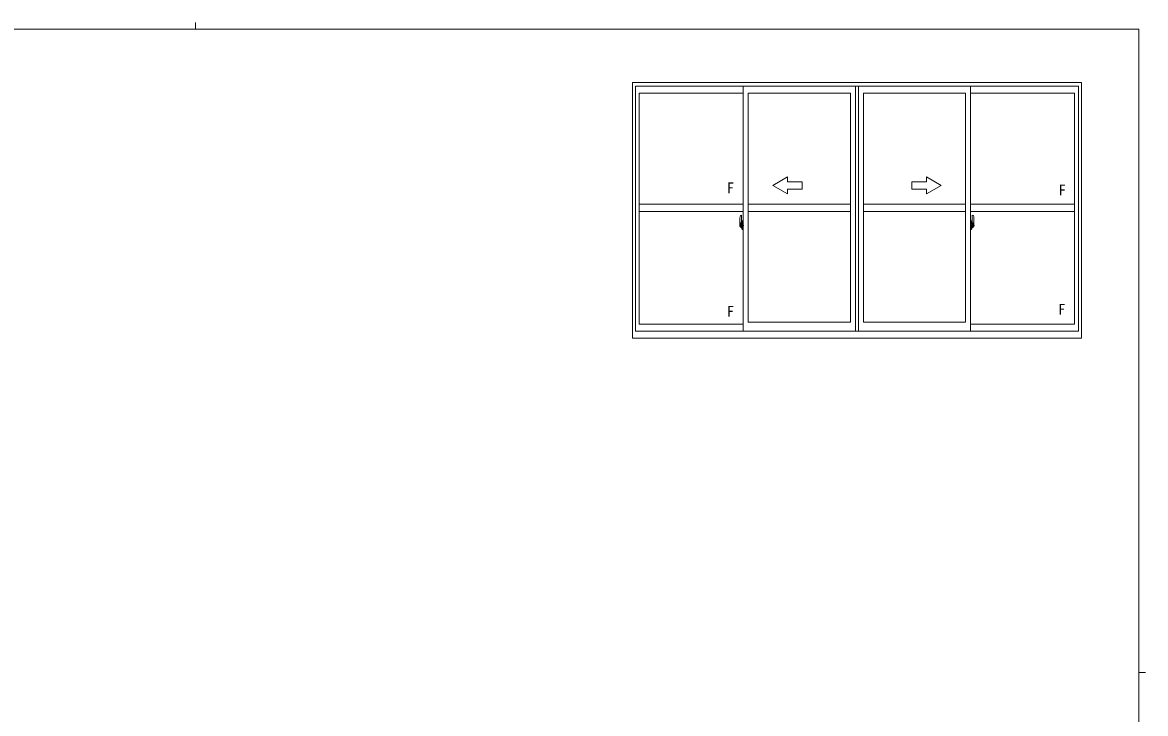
# Model space of a CAD drawing. Units: millimetres on the paper. Extents: x -420 to 373, y -297 to 267.
# Drawn here: x -103.3 to 355.1, y -14.9 to 267.2 of the extents above; entities that cross this region are included whole.
import ezdxf
from ezdxf.enums import TextEntityAlignment as Align

# ---------------------------------------------------------------- set-up
doc = ezdxf.new("R2010")
doc.units = ezdxf.units.MM
doc.linetypes.add('CHAIN2', pattern=[12, 9, -1, 1, -1])
doc.layers.add('0-1_YKK_ZWAK', color=7, linetype='Continuous', lineweight=9)
doc.layers.add('0-6_YKK_A1', color=4, linetype='Continuous', lineweight=9)
doc.styles.add('ＭＳ ゴシック', font='')
doc.styles.get('ＭＳ ゴシック').set_extended_font_data('MS Gothic')

msp = doc.modelspace()

# ---------------------------------------------------------------- linework, layer by layer
at = {"layer": '0-1_YKK_ZWAK'}
for p, q in [((-32.686, 267.2), (-32.686, 264.4)), ((352.3, 264.4), (-417.7, 264.4)), ((352.3, 264.4), (352.3, -260.6)), ((352.3, 1.9), (355.1, 1.9))]:
    msp.add_line(p, q, dxfattribs=at)
at = {"layer": '0-6_YKK_A1'}
for p, q in [((145.681, 242.63), (145.681, 138.38)), ((328.931, 242.63), (145.681, 242.63)), ((146.931, 241.13), (146.931, 141.13)), ((327.681, 241.13), (146.931, 241.13)), ((190.931, 141.13), (190.931, 241.13)), ((236.681, 141.13), (236.681, 241.13)), ((237.931, 141.13), (237.931, 241.13)), ((237.931, 141.13), (237.931, 241.13)), ((283.681, 141.13), (283.681, 241.13)), ((327.681, 241.13), (327.681, 141.13)), ((328.931, 242.63), (328.931, 138.38)), ((148.481, 238.28), (148.481, 144.08)), ((190.931, 238.28), (148.481, 238.28)), ((234.681, 238.28), (192.931, 238.28)), ((192.931, 144.83), (192.931, 238.28)), ((234.681, 144.83), (234.681, 238.28)), ((239.931, 238.28), (281.681, 238.28)), ((239.931, 144.83), (239.931, 238.28)), ((281.681, 144.83), (281.681, 238.28)), ((283.681, 238.28), (326.131, 238.28)), ((326.131, 238.28), (326.131, 144.08)), ((202.931, 200.698), (208.931, 204.163)), ((208.931, 202.198), (208.931, 204.163)), ((208.931, 202.198), (214.931, 202.198)), ((214.931, 202.198), (214.931, 199.198)), ((259.681, 202.198), (259.681, 199.198)), ((265.681, 202.198), (259.681, 202.198)), ((265.681, 202.198), (265.681, 204.163)), ((271.681, 200.698), (265.681, 204.163)), ((202.931, 200.698), (208.931, 197.234)), ((208.931, 197.234), (208.931, 199.198)), ((214.931, 199.198), (208.931, 199.198)), ((259.681, 199.198), (265.681, 199.198)), ((271.681, 200.698), (265.681, 197.234)), ((265.681, 197.234), (265.681, 199.198)), ((190.931, 193.055), (148.481, 193.055)), ((234.681, 193.055), (192.931, 193.055)), ((239.931, 193.055), (281.681, 193.055)), ((283.681, 193.055), (326.131, 193.055)), ((190.931, 190.055), (148.481, 190.055)), ((189.771, 188.468), (190.205, 188.483)), ((190.231, 188.458), (190.231, 185.199)), ((234.681, 190.055), (192.931, 190.055)), ((239.931, 190.055), (281.681, 190.055)), ((283.681, 190.055), (326.131, 190.055)), ((284.381, 188.458), (284.381, 185.199)), ((284.84, 188.468), (284.406, 188.483)), ((189.531, 186.214), (189.531, 183.996)), ((189.579, 183.946), (189.786, 183.939)), ((189.731, 184.291), (189.731, 185.351)), ((190.118, 185.351), (189.731, 185.351)), ((189.731, 184.252), (189.731, 184.288)), ((189.756, 184.299), (189.756, 185.278)), ((189.756, 185.278), (190.118, 185.278)), ((190.001, 184.111), (189.786, 184.111)), ((189.786, 184.111), (189.786, 183.939)), ((189.821, 184.042), (189.786, 184.042)), ((189.821, 184.084), (190.056, 184.084)), ((189.821, 183.994), (189.821, 184.084)), ((189.821, 183.848), (189.821, 183.864)), ((189.821, 183.848), (190.109, 183.848)), ((189.909, 183.576), (189.898, 183.592)), ((189.931, 183.545), (189.909, 183.576)), ((189.931, 183.595), (189.931, 183.545)), ((190.118, 183.545), (189.931, 183.545)), ((189.956, 183.62), (190.118, 183.62)), ((190.041, 184.118), (190.001, 184.118)), ((190.001, 184.118), (190.001, 184.084)), ((190.216, 184.902), (190.041, 184.902)), ((190.041, 184.902), (190.041, 184.084)), ((190.056, 184.57), (190.041, 184.57)), ((190.056, 184.456), (190.056, 184.654)), ((190.056, 184.382), (190.056, 184.456)), ((190.056, 184.456), (190.056, 184.456)), ((190.056, 184.336), (190.056, 184.382)), ((190.056, 184.382), (190.156, 184.382)), ((190.056, 184.088), (190.056, 184.142)), ((190.056, 184.142), (190.156, 184.142)), ((190.056, 184.084), (190.056, 184.088)), ((190.056, 184.088), (190.156, 184.088)), ((190.056, 184.084), (190.156, 184.084)), ((190.056, 183.864), (190.056, 183.864)), ((190.079, 183.853), (190.056, 183.864)), ((190.091, 183.85), (190.079, 183.853)), ((190.102, 183.849), (190.091, 183.85)), ((190.119, 183.849), (190.102, 183.849)), ((190.134, 183.853), (190.119, 183.849)), ((190.145, 183.861), (190.134, 183.853)), ((190.156, 184.042), (190.143, 184.042)), ((190.149, 183.867), (190.145, 183.861)), ((190.152, 183.873), (190.149, 183.867)), ((190.156, 185.241), (190.156, 184.902)), ((190.156, 185.074), (190.156, 185.124)), ((190.156, 184.902), (190.156, 184.679)), ((190.156, 184.902), (190.156, 184.679)), ((190.231, 184.783), (190.156, 184.783)), ((190.156, 184.679), (190.326, 184.679)), ((190.156, 184.481), (190.326, 184.481)), ((190.156, 184.382), (190.156, 184.456)), ((190.326, 184.456), (190.156, 184.456)), ((190.156, 184.456), (190.156, 183.658)), ((190.156, 184.336), (190.156, 184.382)), ((190.156, 184.142), (190.156, 184.336)), ((190.156, 184.313), (190.156, 184.042)), ((190.156, 184.088), (190.156, 184.142)), ((190.156, 184.084), (190.156, 184.088)), ((190.156, 183.941), (190.156, 183.889)), ((190.231, 185.199), (190.216, 185.199)), ((190.216, 185.199), (190.216, 184.902)), ((190.231, 185.238), (190.231, 184.679)), ((190.231, 184.679), (190.231, 185.032)), ((190.231, 184.741), (190.231, 184.976)), ((190.231, 184.456), (190.231, 183.658)), ((190.231, 183.935), (190.231, 184.456)), ((190.255, 185.057), (190.356, 185.059)), ((190.356, 183.909), (190.255, 183.91)), ((190.326, 184.679), (190.326, 184.481)), ((190.326, 184.481), (190.326, 184.456)), ((190.356, 186.164), (190.356, 185.259)), ((190.481, 185.259), (190.356, 185.259)), ((190.356, 184.891), (190.356, 185.204)), ((190.36, 184.864), (190.356, 184.891)), ((190.356, 184.085), (190.363, 184.113)), ((190.356, 184.076), (190.356, 184.085)), ((190.356, 183.763), (190.356, 184.076)), ((190.481, 183.709), (190.356, 183.709)), ((190.356, 182.804), (190.356, 183.709)), ((190.373, 184.837), (190.36, 184.864)), ((190.363, 184.113), (190.37, 184.126)), ((190.37, 184.126), (190.38, 184.138)), ((190.385, 184.825), (190.373, 184.837)), ((190.506, 185.234), (190.38, 185.229)), ((190.38, 184.138), (190.388, 184.144)), ((190.506, 183.734), (190.38, 183.738)), ((190.381, 185.234), (190.381, 185.259)), ((190.506, 185.234), (190.381, 185.234)), ((190.506, 183.734), (190.381, 183.734)), ((190.381, 183.734), (190.381, 183.709)), ((190.395, 184.82), (190.385, 184.825)), ((190.388, 184.144), (190.398, 184.149)), ((190.403, 184.818), (190.395, 184.82)), ((190.398, 184.149), (190.404, 184.149)), ((190.404, 184.818), (190.403, 184.818)), ((190.404, 184.818), (190.404, 184.149)), ((190.481, 186.214), (190.406, 186.214)), ((190.416, 184.817), (190.416, 183.8)), ((190.901, 184.858), (190.44, 184.842)), ((190.44, 183.776), (190.901, 183.76)), ((190.481, 186.214), (190.481, 185.259)), ((190.481, 186.189), (190.506, 186.189)), ((190.481, 183.884), (190.481, 183.826)), ((190.481, 182.754), (190.481, 183.709)), ((190.506, 186.219), (190.931, 186.234)), ((190.506, 186.219), (190.506, 185.234)), ((190.506, 186.189), (190.506, 185.234)), ((190.856, 183.909), (190.506, 183.909)), ((190.506, 183.801), (190.856, 183.801)), ((190.506, 182.779), (190.506, 183.734)), ((190.506, 183.734), (190.506, 182.749)), ((190.586, 184.974), (190.586, 184.904)), ((190.771, 184.999), (190.611, 184.999)), ((190.611, 184.879), (190.771, 184.879)), ((190.796, 184.974), (190.796, 184.904)), ((190.881, 183.884), (190.881, 183.826)), ((190.916, 184.843), (190.916, 184.837)), ((190.916, 184.843), (190.916, 183.774)), ((190.931, 184.621), (190.916, 184.621)), ((190.931, 184.296), (190.916, 184.296)), ((190.931, 186.234), (190.931, 182.734)), ((283.681, 186.234), (283.681, 182.734)), ((284.106, 186.219), (283.681, 186.234)), ((283.681, 184.621), (283.696, 184.621)), ((283.681, 184.296), (283.696, 184.296)), ((283.696, 184.843), (283.696, 184.837)), ((283.696, 184.843), (283.696, 183.774)), ((283.711, 184.858), (284.171, 184.842)), ((284.171, 183.776), (283.711, 183.76)), ((283.731, 183.884), (283.731, 183.826)), ((283.756, 183.909), (284.106, 183.909)), ((284.106, 183.801), (283.756, 183.801)), ((283.816, 184.974), (283.816, 184.904)), ((283.841, 184.999), (284.001, 184.999)), ((284.001, 184.879), (283.841, 184.879)), ((284.026, 184.974), (284.026, 184.904)), ((284.106, 186.219), (284.106, 185.234)), ((284.131, 186.189), (284.106, 186.189)), ((284.106, 186.189), (284.106, 185.234)), ((284.106, 185.234), (284.231, 185.234)), ((284.106, 185.234), (284.231, 185.229)), ((284.106, 183.734), (284.231, 183.738)), ((284.106, 183.734), (284.231, 183.734)), ((284.106, 182.779), (284.106, 183.734)), ((284.106, 183.734), (284.106, 182.749)), ((284.131, 186.214), (284.206, 186.214)), ((284.131, 186.214), (284.131, 185.259)), ((284.131, 185.259), (284.256, 185.259)), ((284.131, 183.884), (284.131, 183.826)), ((284.131, 183.709), (284.256, 183.709)), ((284.131, 182.754), (284.131, 183.709)), ((284.196, 184.817), (284.196, 183.8)), ((284.207, 184.818), (284.208, 184.818)), ((284.207, 184.818), (284.207, 184.149)), ((284.213, 184.149), (284.207, 184.149)), ((284.208, 184.818), (284.216, 184.82)), ((284.223, 184.144), (284.213, 184.149)), ((284.216, 184.82), (284.226, 184.825)), ((284.232, 184.138), (284.223, 184.144)), ((284.226, 184.825), (284.238, 184.837)), ((284.231, 185.234), (284.231, 185.259)), ((284.231, 183.734), (284.231, 183.709)), ((284.241, 184.126), (284.232, 184.138)), ((284.238, 184.837), (284.251, 184.864)), ((284.248, 184.113), (284.241, 184.126)), ((284.255, 184.085), (284.248, 184.113)), ((284.251, 184.864), (284.256, 184.891)), ((284.256, 184.076), (284.255, 184.085)), ((284.256, 186.164), (284.256, 185.259)), ((284.256, 184.891), (284.256, 185.204)), ((284.356, 185.057), (284.256, 185.059)), ((284.256, 183.763), (284.256, 184.076)), ((284.256, 183.909), (284.356, 183.91)), ((284.256, 182.804), (284.256, 183.709)), ((284.286, 184.679), (284.286, 184.481)), ((284.456, 184.679), (284.286, 184.679)), ((284.286, 184.481), (284.286, 184.456)), ((284.456, 184.481), (284.286, 184.481)), ((284.286, 184.456), (284.456, 184.456)), ((284.381, 185.238), (284.381, 184.679)), ((284.381, 185.199), (284.396, 185.199)), ((284.381, 184.679), (284.381, 185.032)), ((284.381, 184.741), (284.381, 184.976)), ((284.381, 184.783), (284.456, 184.783)), ((284.381, 184.456), (284.381, 183.658)), ((284.381, 183.935), (284.381, 184.456)), ((284.396, 185.199), (284.396, 184.902)), ((284.396, 184.902), (284.571, 184.902)), ((284.456, 185.241), (284.456, 184.902)), ((284.456, 185.074), (284.456, 185.124)), ((284.456, 184.902), (284.456, 184.679)), ((284.456, 184.902), (284.456, 184.679)), ((284.456, 184.382), (284.456, 184.456)), ((284.456, 184.456), (284.456, 183.658)), ((284.456, 184.336), (284.456, 184.382)), ((284.556, 184.382), (284.456, 184.382)), ((284.456, 184.142), (284.456, 184.336)), ((284.456, 184.313), (284.456, 184.042)), ((284.456, 184.088), (284.456, 184.142)), ((284.556, 184.142), (284.456, 184.142)), ((284.456, 184.084), (284.456, 184.088)), ((284.556, 184.088), (284.456, 184.088)), ((284.556, 184.084), (284.456, 184.084)), ((284.456, 184.042), (284.468, 184.042)), ((284.456, 183.941), (284.456, 183.889)), ((284.459, 183.873), (284.462, 183.867)), ((284.462, 183.867), (284.466, 183.861)), ((284.466, 183.861), (284.477, 183.853)), ((284.477, 183.853), (284.492, 183.849)), ((284.492, 183.849), (284.51, 183.849)), ((284.493, 185.351), (284.881, 185.351)), ((284.856, 185.278), (284.493, 185.278)), ((284.656, 183.62), (284.493, 183.62)), ((284.493, 183.545), (284.681, 183.545)), ((284.791, 183.848), (284.502, 183.848)), ((284.51, 183.849), (284.521, 183.85)), ((284.521, 183.85), (284.532, 183.853)), ((284.532, 183.853), (284.555, 183.864)), ((284.555, 183.864), (284.556, 183.864)), ((284.556, 184.456), (284.556, 184.654)), ((284.556, 184.57), (284.571, 184.57)), ((284.556, 184.382), (284.556, 184.456)), ((284.556, 184.456), (284.556, 184.456)), ((284.556, 184.336), (284.556, 184.382)), ((284.556, 184.088), (284.556, 184.142)), ((284.556, 184.084), (284.556, 184.088)), ((284.791, 184.084), (284.556, 184.084)), ((284.571, 184.902), (284.571, 184.084)), ((284.571, 184.118), (284.611, 184.118)), ((284.611, 184.118), (284.611, 184.084)), ((284.611, 184.111), (284.826, 184.111)), ((284.681, 183.595), (284.681, 183.545)), ((284.681, 183.545), (284.702, 183.576)), ((284.702, 183.576), (284.713, 183.592)), ((284.791, 183.994), (284.791, 184.084)), ((284.791, 184.042), (284.826, 184.042)), ((284.791, 183.848), (284.791, 183.864)), ((284.826, 184.111), (284.826, 183.939)), ((285.032, 183.946), (284.826, 183.939)), ((284.856, 184.299), (284.856, 185.278)), ((284.88, 184.252), (284.881, 184.288)), ((284.881, 184.291), (284.881, 185.351)), ((285.081, 186.214), (285.081, 183.996)), ((190.481, 182.754), (190.406, 182.754)), ((190.481, 182.779), (190.506, 182.779)), ((190.506, 182.749), (190.931, 182.734)), ((284.106, 182.749), (283.681, 182.734)), ((284.131, 182.779), (284.106, 182.779)), ((284.131, 182.754), (284.206, 182.754)), ((148.481, 144.08), (190.931, 144.08)), ((192.931, 144.83), (234.681, 144.83)), ((283.681, 144.08), (326.131, 144.08)), ((145.681, 138.38), (328.931, 138.38)), ((146.931, 141.13), (327.681, 141.13))]:
    msp.add_line(p, q, dxfattribs=at)
at = {"layer": '0-6_YKK_A1', "linetype": 'CHAIN2'}
for p, q in [((191.095, 184.309), (189.341, 184.309)), ((283.516, 184.309), (285.27, 184.309))]:
    msp.add_line(p, q, dxfattribs=at)
at = {"layer": '0-6_YKK_A1'}
for points in [[(281.681, 144.83), (239.931, 144.83), (239.931, 238.28)], [(189.732, 184.241), (189.731, 184.288), (189.731, 184.291)], [(189.821, 183.864), (189.821, 183.994), (190.056, 183.994)], [(190.156, 184.679), (190.106, 184.676), (190.069, 184.667), (190.056, 184.654)], [(190.156, 184.481), (190.106, 184.478), (190.069, 184.469), (190.056, 184.456)], [(190.056, 184.456), (190.156, 184.456), (190.156, 184.456)], [(190.056, 184.142), (190.056, 184.336), (190.156, 184.336)], [(190.152, 183.873), (190.155, 183.881), (190.156, 183.889)], [(190.156, 184.084), (190.156, 183.953), (190.156, 183.941)], [(190.417, 184.826), (190.416, 184.822), (190.416, 184.817)], [(190.416, 183.8), (190.416, 183.796), (190.417, 183.792)], [(190.916, 184.843), (190.913, 184.851), (190.908, 184.856), (190.9, 184.858)], [(190.9, 183.76), (190.908, 183.761), (190.913, 183.767), (190.916, 183.774)], [(283.696, 184.843), (283.698, 184.851), (283.703, 184.856), (283.711, 184.858)], [(283.711, 183.76), (283.703, 183.761), (283.698, 183.767), (283.696, 183.774)], [(284.194, 184.826), (284.195, 184.822), (284.196, 184.817)], [(284.196, 183.8), (284.195, 183.796), (284.194, 183.792)], [(284.456, 184.679), (284.506, 184.676), (284.542, 184.667), (284.556, 184.654)], [(284.456, 184.481), (284.506, 184.478), (284.542, 184.469), (284.556, 184.456)], [(284.556, 184.456), (284.456, 184.456), (284.456, 184.456)], [(284.556, 184.142), (284.556, 184.336), (284.456, 184.336)], [(284.456, 184.084), (284.456, 183.953), (284.456, 183.941)], [(284.459, 183.873), (284.456, 183.881), (284.456, 183.889)], [(284.791, 183.864), (284.791, 183.994), (284.556, 183.994)], [(284.88, 184.241), (284.881, 184.288), (284.881, 184.291)]]:
    msp.add_lwpolyline(points, dxfattribs=at)
for centre, radius, start, end in [((202.781, 186.172), 13.25, 170.20653, 179.82143), ((189.773, 188.418), 0.05, 91.99998, 170.20653), ((190.206, 188.458), 0.025, 0, 91.99998), ((284.406, 188.458), 0.025, 88, 180), ((284.838, 188.418), 0.05, 9.79346, 88), ((271.831, 186.172), 13.25, 0.17856, 9.79346), ((189.581, 183.996), 0.05, 180, 268), ((189.756, 185.303), 0.025, 180, 270), ((191.207, 184.289), 1.476, 179.91893, 190.81317), ((191.038, 184.231), 1.307, 179.53619, 192.85144), ((191.227, 184.258), 1.472, 178.42075, 189.33089), ((190.679, 184.152), 0.933, 188.62914, 193.15749), ((191.038, 184.231), 1.307, 192.85144, 209.23122), ((190.679, 184.152), 0.933, 193.15749, 216.6329), ((190.641, 184.172), 0.88, 189.98209, 192.05296), ((190.641, 184.172), 0.88, 192.05296, 218.82617), ((189.956, 183.595), 0.025, 90, 180), ((190.061, 184.089), 0.095, 266.91231, 356.74059), ((190.118, 185.238), 0.113, 0, 90), ((190.118, 185.241), 0.0375, 0, 90), ((190.118, 183.658), 0.113, 270, 0), ((190.118, 183.658), 0.0375, 270, 0), ((190.256, 185.032), 0.025, 91, 180), ((190.256, 183.935), 0.025, 180, 269.00002), ((190.406, 186.164), 0.05, 90, 180), ((190.381, 185.204), 0.025, 91.99998, 180), ((190.381, 183.763), 0.025, 180, 268), ((190.441, 184.816), 0.0254, 88.99205, 157.90245), ((190.441, 183.801), 0.0256, 202.43822, 270.66725), ((190.506, 183.884), 0.025, 90, 180), ((190.506, 183.826), 0.025, 180, 270), ((190.611, 184.974), 0.025, 90, 180), ((190.611, 184.904), 0.025, 180, 270), ((190.771, 184.974), 0.025, 0, 90), ((190.771, 184.904), 0.025, 270, 0), ((190.856, 183.884), 0.025, 0, 90), ((190.856, 183.826), 0.025, 270, 0), ((283.756, 183.884), 0.025, 90, 180), ((283.756, 183.826), 0.025, 180, 270), ((283.841, 184.974), 0.025, 90, 180), ((283.841, 184.904), 0.025, 180, 270), ((284.001, 184.974), 0.025, 0, 90), ((284.001, 184.904), 0.025, 270, 0), ((284.106, 183.884), 0.025, 0, 90), ((284.106, 183.826), 0.025, 270, 0), ((284.17, 183.801), 0.0256, 269.33273, 337.56177), ((284.171, 184.816), 0.0254, 22.09753, 91.00793), ((284.206, 186.164), 0.05, 0, 90), ((284.231, 185.204), 0.025, 0, 88), ((284.231, 183.763), 0.025, 271.99998, 0), ((284.356, 185.032), 0.025, 0, 88.99998), ((284.356, 183.935), 0.025, 270.99997, 0), ((284.493, 185.238), 0.113, 90, 180), ((284.493, 183.658), 0.113, 180, 270), ((284.493, 185.241), 0.0375, 90, 180), ((284.493, 183.658), 0.0375, 180, 270), ((284.551, 184.089), 0.095, 183.2594, 273.08768), ((283.97, 184.172), 0.88, 321.17381, 347.94702), ((284.656, 183.595), 0.025, 0, 90), ((283.932, 184.152), 0.933, 323.36708, 346.8425), ((283.573, 184.231), 1.307, 330.76877, 347.14854), ((283.97, 184.172), 0.88, 347.94702, 350.0179), ((283.384, 184.258), 1.472, 350.6691, 1.57924), ((283.932, 184.152), 0.933, 346.8425, 351.37085), ((283.573, 184.231), 1.307, 347.14854, 0.46379), ((283.404, 184.289), 1.476, 349.18681, 0.08105), ((284.856, 185.303), 0.025, 270, 0), ((285.031, 183.996), 0.05, 272, 0), ((190.406, 182.804), 0.05, 180, 270), ((284.206, 182.804), 0.05, 270, 0)]:
    msp.add_arc(centre, radius, start, end, dxfattribs=at)

# ---------------------------------------------------------------- texts
at = {"layer": '0-6_YKK_A1', "color": 3, "style": 'ＭＳ ゴシック'}
for p in [(184.211, 196.164), (319.622, 195.309), (184.211, 145.753), (319.411, 146.618)]:
    msp.add_text('F', height=4.399, dxfattribs=at).set_placement(p, align=Align.BOTTOM_LEFT)

doc.saveas('drawing.dxf')
